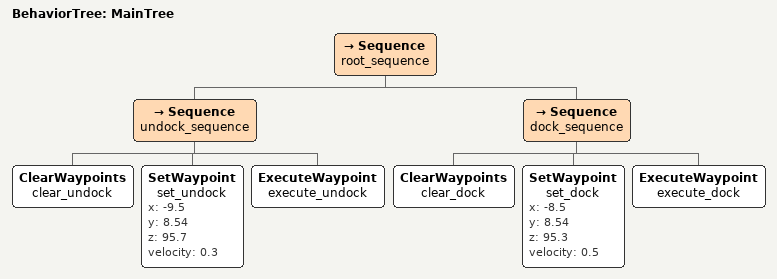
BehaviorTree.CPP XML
<root main_tree_to_execute="MainTree">
        <BehaviorTree ID="MainTree">
            <Sequence name="root_sequence">
                <Sequence name="undock_sequence">
                    <ClearWaypoints name="clear_undock"/>
                    <SetWaypoint name="set_undock" x="-9.5" y="8.54" z="95.7" velocity="0.3"/>
                    <ExecuteWaypoint name="execute_undock"/>
                </Sequence>
                <Sequence name="dock_sequence">
                    <ClearWaypoints name="clear_dock"/>
                    <SetWaypoint name="set_dock" x="-8.5" y="8.54" z="95.3" velocity="0.5"/>
                    <ExecuteWaypoint name="execute_dock"/>
                </Sequence>
            </Sequence>
        </BehaviorTree>
</root>
